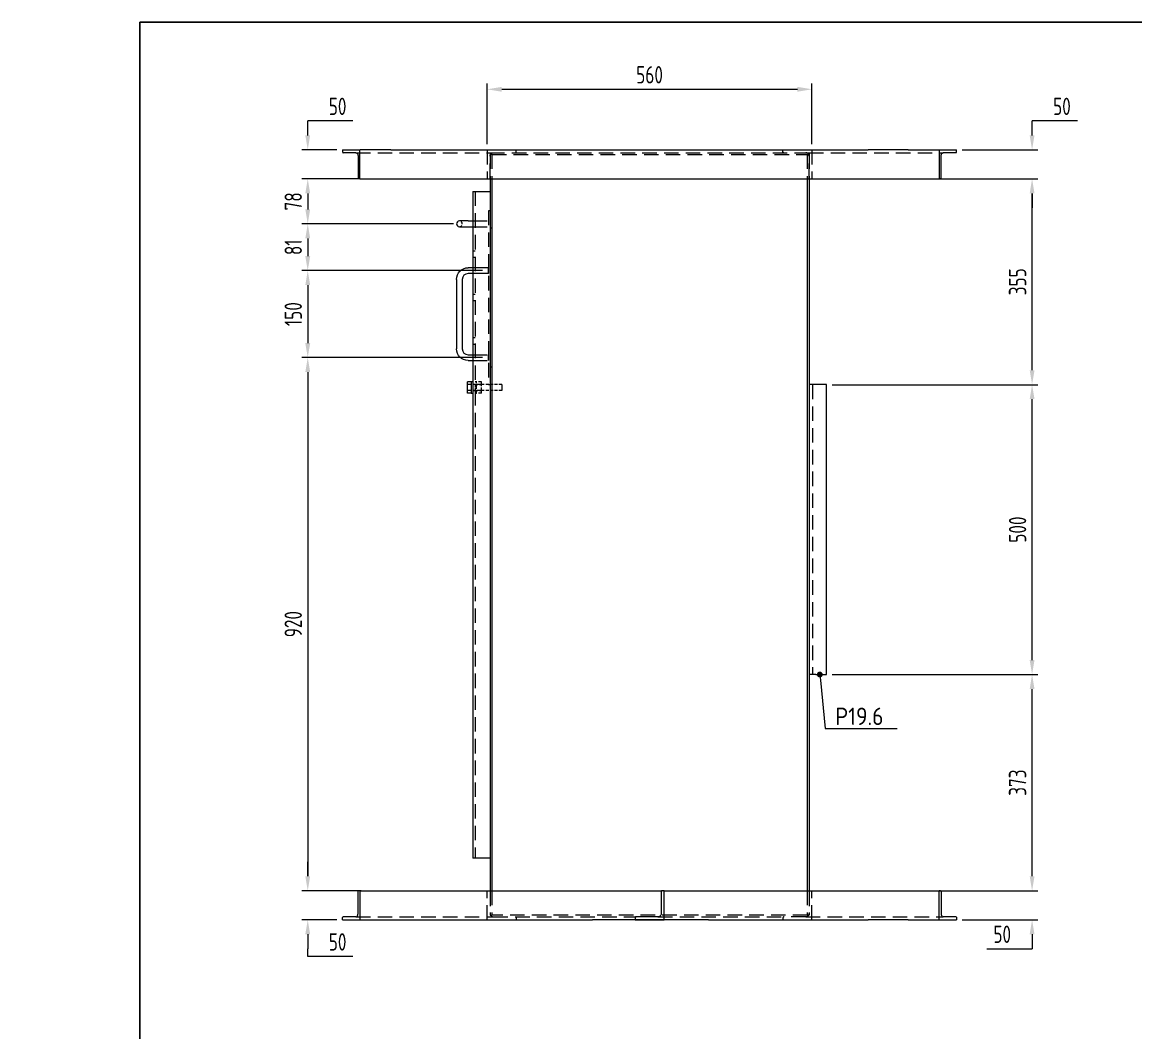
# Model space of a CAD drawing. Header units: millimetres. Extents: x -46397 to 283259, y -8690 to 23983.
# Drawn here: x 194079 to 195999, y -699 to 1044 of the extents above; entities that cross this region are included whole.
import ezdxf
from ezdxf import colors
from ezdxf.entities.mleader import LeaderData, LeaderLine
from ezdxf.math import Vec2, Vec3

# ---------------------------------------------------------------- set-up
doc = ezdxf.new("R2010")
doc.units = ezdxf.units.MM
doc.linetypes.add('HIDDEN', pattern=[0.375, 0.25, -0.125])
doc.linetypes.add('HIDDENX2', pattern=[0.75, 0.5, -0.25])
doc.layers.get('Defpoints').update_dxf_attribs({"lineweight": 0})
doc.layers.add('CHUAN NET KHUAT', color=4, linetype='HIDDEN', lineweight=0)
doc.layers.add('Dtext', color=255, linetype='Continuous', lineweight=20)
doc.layers.add('DIM', color=8, linetype='Continuous')
doc.styles.add('Chu va so', font='arial.ttf')
doc.styles.add('GHI CHÚ 1', font='isocp_IV25.ttf', dxfattribs={"width": 0.8})
doc.styles.get("Standard").update_dxf_attribs({"font": 'isocp.shx', "width": 0.8})
doc.styles.add('TCVN', font='arial.ttf')
doc.dimstyles.new('1-30SCALE', dxfattribs={"dimtxt": 75, "dimasz": 75, "dimexe": 37.5, "dimexo": 30, "dimgap": 30, "dimtad": 1, "dimtoh": 1, "dimdec": 0, "dimdsep": 46, "dimtxsty": 'GHI CHÚ 1', "dimcen": 0.09, "dimclrd": 256, "dimclre": 256, "dimclrt": 2, "dimadec": 0, "dimazin": 0, "dimtfac": 1, "dimtdec": 0, "dimtofl": 0, "dimtmove": 0, "dimatfit": 3, "dimfxl": 1, "dimlwd": 0, "dimlwe": 0, "dimarcsym": 0})

# ---------------------------------------------------------------- blocks, each defined once
blk = doc.blocks.new('_Dot')
at = {"color": 0, "linetype": 'ByBlock', "lineweight": -2}
blk.add_line((-0.5, 0), (-1, 0), dxfattribs=at)
at = {"color": 0, "linetype": 'ByBlock', "const_width": 0.5}
blk.add_lwpolyline([(-0.25, 0, 1), (0.25, 0, 1)], format="xyb", close=True, dxfattribs=at)
blk = doc.blocks.new('*D1056')
at = {"layer": 'Defpoints', "color": 0, "transparency": 16777216}
for p in [(195642.2, -454.2, -1.5), (195820.2, -454.2), (195689.9, -504.2, -1.5)]:
    blk.add_point(p, dxfattribs=at)
at = {"layer": 'DIM', "linetype": 'Continuous', "lineweight": 0, "transparency": 16777216}
for p, q in [((195820.2, -429.2), (195820.2, -404.2)), ((195652.2, -454.2), (195830.2, -454.2)), ((195699.9, -504.2), (195830.2, -504.2)), ((195820.2, -529.2), (195820.2, -554.2)), ((195742.2, -554.2), (195820.2, -554.2))]:
    blk.add_line(p, q, dxfattribs=at)
at = {"layer": 'DIM', "transparency": 16777216}
for points in [[(195816.1, -429.2), (195824.4, -429.2), (195820.2, -454.2)], [(195816.1, -529.2), (195824.4, -529.2), (195820.2, -504.2)]]:
    blk.add_solid(points, dxfattribs=at)
at = {"layer": 'DIM', "color": 2, "transparency": 16777216, "insert": (195768.7, -529.2), "char_height": 30, "attachment_point": 5, "style": 'GHI CHÚ 1'}
blk.add_mtext('50', dxfattribs=at)
blk = doc.blocks.new('*D1057')
at = {"layer": 'Defpoints', "color": 0, "transparency": 16777216}
for p in [(195465.5, -81.2, -1.5), (195820.2, -81.2), (195642.2, -454.2, -1.5)]:
    blk.add_point(p, dxfattribs=at)
at = {"layer": 'DIM', "linetype": 'Continuous', "lineweight": 0, "transparency": 16777216}
for p, q in [((195475.5, -81.2), (195830.2, -81.2)), ((195820.2, -429.2), (195820.2, -106.2)), ((195652.2, -454.2), (195830.2, -454.2))]:
    blk.add_line(p, q, dxfattribs=at)
at = {"layer": 'DIM', "transparency": 16777216}
for points in [[(195816.1, -106.2), (195824.4, -106.2), (195820.2, -81.2)], [(195816.1, -429.2), (195824.4, -429.2), (195820.2, -454.2)]]:
    blk.add_solid(points, dxfattribs=at)
at = {"layer": 'DIM', "color": 2, "transparency": 16777216, "insert": (195795.2, -267.7), "char_height": 30, "attachment_point": 5, "rotation": 90, "style": 'GHI CHÚ 1'}
blk.add_mtext('373', dxfattribs=at)
blk = doc.blocks.new('*D1058')
at = {"layer": 'Defpoints', "color": 0, "transparency": 16777216}
for p in [(195465.5, 418.8, -1.5), (195820.2, 418.8), (195465.5, -81.2, -1.5)]:
    blk.add_point(p, dxfattribs=at)
at = {"layer": 'DIM', "linetype": 'Continuous', "lineweight": 0, "transparency": 16777216}
for p, q in [((195475.5, 418.8), (195830.2, 418.8)), ((195820.2, -56.2), (195820.2, 393.8)), ((195475.5, -81.2), (195830.2, -81.2))]:
    blk.add_line(p, q, dxfattribs=at)
at = {"layer": 'DIM', "transparency": 16777216}
for points in [[(195816.1, 393.8), (195824.4, 393.8), (195820.2, 418.8)], [(195816.1, -56.2), (195824.4, -56.2), (195820.2, -81.2)]]:
    blk.add_solid(points, dxfattribs=at)
at = {"layer": 'DIM', "color": 2, "transparency": 16777216, "insert": (195795.2, 168.8), "char_height": 30, "attachment_point": 5, "rotation": 90, "style": 'GHI CHÚ 1'}
blk.add_mtext('500', dxfattribs=at)
blk = doc.blocks.new('*D1059')
at = {"layer": 'Defpoints', "color": 0, "transparency": 16777216}
for p in [(195650.7, 773.8, -1.5), (195820.2, 773.8), (195465.5, 418.8, -1.5)]:
    blk.add_point(p, dxfattribs=at)
at = {"layer": 'DIM', "linetype": 'Continuous', "lineweight": 0, "transparency": 16777216}
for p, q in [((195660.7, 773.8), (195830.2, 773.8)), ((195820.2, 443.8), (195820.2, 748.8)), ((195475.5, 418.8), (195830.2, 418.8))]:
    blk.add_line(p, q, dxfattribs=at)
at = {"layer": 'DIM', "transparency": 16777216}
for points in [[(195816.1, 748.8), (195824.4, 748.8), (195820.2, 773.8)], [(195816.1, 443.8), (195824.4, 443.8), (195820.2, 418.8)]]:
    blk.add_solid(points, dxfattribs=at)
at = {"layer": 'DIM', "color": 2, "transparency": 16777216, "insert": (195795.2, 596.3), "char_height": 30, "attachment_point": 5, "rotation": 90, "style": 'GHI CHÚ 1'}
blk.add_mtext('355', dxfattribs=at)
blk = doc.blocks.new('*D1060')
at = {"layer": 'Defpoints', "color": 0, "transparency": 16777216}
for p in [(195689.9, 823.8, -1.5), (195820.2, 823.8), (195650.7, 773.8, -1.5)]:
    blk.add_point(p, dxfattribs=at)
at = {"layer": 'DIM', "linetype": 'Continuous', "lineweight": 0, "transparency": 16777216}
for p, q in [((195820.2, 848.8), (195820.2, 873.8)), ((195898.3, 873.8), (195820.2, 873.8)), ((195699.9, 823.8), (195830.2, 823.8)), ((195660.7, 773.8), (195830.2, 773.8)), ((195820.2, 748.8), (195820.2, 723.8))]:
    blk.add_line(p, q, dxfattribs=at)
at = {"layer": 'DIM', "transparency": 16777216}
for points in [[(195816.1, 848.8), (195824.4, 848.8), (195820.2, 823.8)], [(195816.1, 748.8), (195824.4, 748.8), (195820.2, 773.8)]]:
    blk.add_solid(points, dxfattribs=at)
at = {"layer": 'DIM', "color": 2, "transparency": 16777216, "insert": (195871.7, 898.8), "char_height": 30, "attachment_point": 5, "style": 'GHI CHÚ 1'}
blk.add_mtext('50', dxfattribs=at)
blk = doc.blocks.new('*D1061')
at = {"layer": 'Defpoints', "color": 0, "transparency": 16777216}
for p in [(194631, 823.8, -1.5), (194570.9, 773.8), (194669.6, 773.8, -1.5)]:
    blk.add_point(p, dxfattribs=at)
at = {"layer": 'DIM', "linetype": 'Continuous', "lineweight": 0, "transparency": 16777216}
for p, q in [((194570.9, 848.8), (194570.9, 873.8)), ((194648.9, 873.8), (194570.9, 873.8)), ((194621, 823.8), (194560.9, 823.8)), ((194659.6, 773.8), (194560.9, 773.8)), ((194570.9, 748.8), (194570.9, 723.8))]:
    blk.add_line(p, q, dxfattribs=at)
at = {"layer": 'DIM', "transparency": 16777216}
for points in [[(194566.7, 848.8), (194575.1, 848.8), (194570.9, 823.8)], [(194566.7, 748.8), (194575.1, 748.8), (194570.9, 773.8)]]:
    blk.add_solid(points, dxfattribs=at)
at = {"layer": 'DIM', "color": 2, "transparency": 16777216, "insert": (194622.4, 898.8), "char_height": 30, "attachment_point": 5, "style": 'GHI CHÚ 1'}
blk.add_mtext('50', dxfattribs=at)
blk = doc.blocks.new('*D1062')
at = {"layer": 'Defpoints', "color": 0, "transparency": 16777216}
for p in [(194673.2, -454.2, -1.5), (194570.9, -504.2), (194631, -504.2, -1.5)]:
    blk.add_point(p, dxfattribs=at)
at = {"layer": 'DIM', "linetype": 'Continuous', "lineweight": 0, "transparency": 16777216}
for p, q in [((194570.9, -429.2), (194570.9, -404.2)), ((194663.2, -454.2), (194560.9, -454.2)), ((194621, -504.2), (194560.9, -504.2)), ((194570.9, -529.2), (194570.9, -554.2)), ((194570.9, -567.4), (194570.9, -554.2)), ((194648.9, -567.4), (194570.9, -567.4))]:
    blk.add_line(p, q, dxfattribs=at)
at = {"layer": 'DIM', "transparency": 16777216}
for points in [[(194566.7, -429.2), (194575.1, -429.2), (194570.9, -454.2)], [(194566.7, -529.2), (194575.1, -529.2), (194570.9, -504.2)]]:
    blk.add_solid(points, dxfattribs=at)
at = {"layer": 'DIM', "color": 2, "transparency": 16777216, "insert": (194622.4, -542.4), "char_height": 30, "attachment_point": 5, "style": 'GHI CHÚ 1'}
blk.add_mtext('50', dxfattribs=at)
blk = doc.blocks.new('*D1079')
at = {"layer": 'Defpoints', "color": 0, "transparency": 16777216}
for p in [(194660.9, 773.8, -1.5), (194570.9, 696.2), (194832.5, 696.2, -1.5)]:
    blk.add_point(p, dxfattribs=at)
at = {"layer": 'DIM', "linetype": 'Continuous', "lineweight": 0, "transparency": 16777216}
for p, q in [((194650.9, 773.8), (194560.9, 773.8)), ((194570.9, 748.8), (194570.9, 721.2)), ((194822.5, 696.2), (194560.9, 696.2))]:
    blk.add_line(p, q, dxfattribs=at)
at = {"layer": 'DIM', "transparency": 16777216}
for points in [[(194566.7, 748.8), (194575.1, 748.8), (194570.9, 773.8)], [(194566.7, 721.2), (194575.1, 721.2), (194570.9, 696.2)]]:
    blk.add_solid(points, dxfattribs=at)
at = {"layer": 'DIM', "color": 2, "transparency": 16777216, "insert": (194545.9, 735), "char_height": 30, "attachment_point": 5, "rotation": 90, "style": 'GHI CHÚ 1'}
blk.add_mtext('78', dxfattribs=at)
blk = doc.blocks.new('*D1080')
at = {"layer": 'Defpoints', "color": 0, "transparency": 16777216}
for p in [(194832.5, 696.2, -1.5), (194570.9, 615.5), (194882.5, 615.5, -1.5)]:
    blk.add_point(p, dxfattribs=at)
at = {"layer": 'DIM', "linetype": 'Continuous', "lineweight": 0, "transparency": 16777216}
for p, q in [((194822.5, 696.2), (194560.9, 696.2)), ((194570.9, 671.2), (194570.9, 640.5)), ((194872.5, 615.5), (194560.9, 615.5))]:
    blk.add_line(p, q, dxfattribs=at)
at = {"layer": 'DIM', "transparency": 16777216}
for points in [[(194566.7, 671.2), (194575.1, 671.2), (194570.9, 696.2)], [(194566.7, 640.5), (194575.1, 640.5), (194570.9, 615.5)]]:
    blk.add_solid(points, dxfattribs=at)
at = {"layer": 'DIM', "color": 2, "transparency": 16777216, "insert": (194545.9, 655.8), "char_height": 30, "attachment_point": 5, "rotation": 90, "style": 'GHI CHÚ 1'}
blk.add_mtext('81', dxfattribs=at)
blk = doc.blocks.new('*D1081')
at = {"layer": 'Defpoints', "color": 0, "transparency": 16777216}
for p in [(194882.5, 615.5, -1.5), (194570.9, 465.5), (194882.5, 465.5, -1.5)]:
    blk.add_point(p, dxfattribs=at)
at = {"layer": 'DIM', "linetype": 'Continuous', "lineweight": 0, "transparency": 16777216}
for p, q in [((194872.5, 615.5), (194560.9, 615.5)), ((194570.9, 590.5), (194570.9, 490.5)), ((194872.5, 465.5), (194560.9, 465.5))]:
    blk.add_line(p, q, dxfattribs=at)
at = {"layer": 'DIM', "transparency": 16777216}
for points in [[(194566.7, 590.5), (194575.1, 590.5), (194570.9, 615.5)], [(194566.7, 490.5), (194575.1, 490.5), (194570.9, 465.5)]]:
    blk.add_solid(points, dxfattribs=at)
at = {"layer": 'DIM', "color": 2, "transparency": 16777216, "insert": (194545.9, 540.5), "char_height": 30, "attachment_point": 5, "rotation": 90, "style": 'GHI CHÚ 1'}
blk.add_mtext('150', dxfattribs=at)
blk = doc.blocks.new('*D1082')
at = {"layer": 'Defpoints', "color": 0, "transparency": 16777216}
for p in [(194882.5, 465.5, -1.5), (194570.9, -454.2), (194669.9, -454.2, -1.5)]:
    blk.add_point(p, dxfattribs=at)
at = {"layer": 'DIM', "linetype": 'Continuous', "lineweight": 0, "transparency": 16777216}
for p, q in [((194872.5, 465.5), (194560.9, 465.5)), ((194570.9, 440.5), (194570.9, -429.2)), ((194659.9, -454.2), (194560.9, -454.2))]:
    blk.add_line(p, q, dxfattribs=at)
at = {"layer": 'DIM', "transparency": 16777216}
for points in [[(194566.7, 440.5), (194575.1, 440.5), (194570.9, 465.5)], [(194566.7, -429.2), (194575.1, -429.2), (194570.9, -454.2)]]:
    blk.add_solid(points, dxfattribs=at)
at = {"layer": 'DIM', "color": 2, "transparency": 16777216, "insert": (194545.9, 5.7), "char_height": 30, "attachment_point": 5, "rotation": 90, "style": 'GHI CHÚ 1'}
blk.add_mtext('920', dxfattribs=at)
blk = doc.blocks.new('*D1083')
at = {"layer": 'Defpoints', "color": 0, "transparency": 16777216}
for p in [(195440.5, 928.3), (194880.5, 823.8, -1.5), (195440.5, 823.8, -1.5)]:
    blk.add_point(p, dxfattribs=at)
at = {"layer": 'DIM', "linetype": 'Continuous', "lineweight": 0, "transparency": 16777216}
for p, q in [((194880.5, 833.8), (194880.5, 938.3)), ((194905.5, 928.3), (195415.5, 928.3)), ((195440.5, 833.8), (195440.5, 938.3))]:
    blk.add_line(p, q, dxfattribs=at)
at = {"layer": 'DIM', "transparency": 16777216}
for points in [[(194905.5, 932.5), (194905.5, 924.1), (194880.5, 928.3)], [(195415.5, 932.5), (195415.5, 924.1), (195440.5, 928.3)]]:
    blk.add_solid(points, dxfattribs=at)
at = {"layer": 'DIM', "color": 2, "transparency": 16777216, "insert": (195160.5, 953.3), "char_height": 30, "attachment_point": 5, "style": 'GHI CHÚ 1'}
blk.add_mtext('560', dxfattribs=at)
blk = doc.blocks.new('*U1830')
at = {"lineweight": 25}
for points in [[(0, 0), (5547, 0), (5547, 3633.6), (0, 3633.6)], [(0, 0), (4194.1, 0), (4194.1, 3633.6), (0, 3633.6)]]:
    blk.add_lwpolyline(points, close=True, dxfattribs=at)
at = {"layer": 'Dtext', "ltscale": 0.1}
for tag, p, height, style in [('REV_3', (4229.8, 1364.8), 24.2, 'TCVN'), ('FOR_APPROVAL3', (4471.4, 1363.1, -0.2), 29, 'TCVN'), ('REV_2', (4229.8, 1274.6), 24.2, 'TCVN'), ('FOR_APPROVAL2', (4471.4, 1272.9, -0.2), 29, 'TCVN'), ('REV_1', (4229.8, 1184.4), 24.2, 'TCVN'), ('FOR_APPROVAL1', (4471.4, 1182.7, -0.2), 29, 'TCVN'), ('NGUOI_VE', (4728.8, 1092.9, -0.2), 29, 'TCVN'), ('NGUOI_KIEM_2', (4985, 1092.9, -0.2), 29, 'TCVN'), ('NGUOI_DUYET', (5294.5, 1092.9, -0.2), 29, 'TCVN'), ('REV_0', (4229.8, 1094.2), 24.2, 'TCVN'), ('1.1_A4', (5310, 55, -0.2), 29, 'Chu va so'), ('A4_A4', (5406.5, 55, -0.2), 29, 'Chu va so'), ('REV.', (5485.9, 55, -0.2), 29, 'Chu va so')]:
    blk.add_attdef(tag, p, '', height=height, dxfattribs=dict(at, style=style))
for tag, p, height, style, width in [('NGAY_REV03', (4291, 1363.1, -0.2), 25.1, 'TCVN', 0.95), ('NGAY_REV02', (4291, 1272.9, -0.2), 25.1, 'TCVN', 0.95), ('NGAY_REV01', (4291, 1182.7, -0.2), 25.1, 'TCVN', 0.95), ('NGAY_REV0', (4291, 1092.5, -0.2), 25.1, 'TCVN', 0.95), ('DWD.NO', (4288.8, 23.5, -0.2), 38.7, 'Chu va so', 0.85)]:
    blk.add_attdef(tag, p, '', height=height, dxfattribs=dict(at, style=style, width=width))
at = {"layer": 'Dtext', "lineweight": 25, "ltscale": 0.1, "style": 'Chu va so'}
for tag, p, height in [('PROJECT_CODE', (4568.2, 454.2), 58), ('TITLE1', (4317.1, 346.4, -0.2), 38.7), ('TITLE2', (4317.1, 255.5, -0.2), 38.7), ('TITLE3', (4317.1, 165.3, -0.2), 38.7)]:
    blk.add_attdef(tag, p, '', height=height, dxfattribs=at)

msp = doc.modelspace()

# ---------------------------------------------------------------- linework, layer by layer
at = {"color": 150, "linetype": 'Continuous', "lineweight": 0, "ltscale": 10, "extrusion": (6.89019e-16, 1, 0)}
for p, q in [((194631.04, 823.84, -1.5), (194660.91, 823.84, -1.5)), ((194631.04, 823.84, -1.5), (194631.04, 820.51, -1.5)), ((194654.08, 818.84, -1.5), (194631.94, 818.84, -1.5)), ((194657.62, 813.34, -1.5), (194657.62, 775.51, -1.5)), ((194660.91, 773.84, -1.5), (194660.91, 823.84, -1.5)), ((194660.91, 823.84, -1.5), (194661.53, 823.84, -1.5)), ((194714.47, 823.84, -1.5), (194661.53, 823.84, -1.5)), ((194714.47, 823.84, -1.5), (194783.15, 823.84, -1.5)), ((194783.15, 823.84, -1.5), (195537.78, 823.84, -1.5)), ((195606.45, 823.84, -1.5), (195537.78, 823.84, -1.5)), ((195606.45, 823.84, -1.5), (195659.4, 823.84, -1.5)), ((195659.4, 823.84, -1.5), (195660.02, 823.84, -1.5)), ((195660.02, 823.84, -1.5), (195689.89, 823.84, -1.5)), ((195660.02, 823.84, -1.5), (195660.02, 773.84, -1.5)), ((195663.31, 775.51, -1.5), (195663.31, 813.34, -1.5)), ((195688.99, 818.84, -1.5), (195666.85, 818.84, -1.5)), ((195689.89, 820.51, -1.5), (195689.89, 823.84, -1.5)), ((194660.91, 773.84, -1.5), (194658.71, 773.84, -1.5)), ((194660.91, 773.84, -1.5), (195660.02, 773.84, -1.5)), ((194885.46, 773.84, -1.5), (194885.46, -454.16, -1.5)), ((194888.46, 773.84, -1.5), (194888.46, -454.16, -1.5)), ((194888.46, 773.84, -1.5), (194888.46, -454.16, -1.5)), ((195432.46, 773.84, -1.5), (195432.46, -454.16, -1.5)), ((195432.46, 773.84, -1.5), (195432.46, -454.16, -1.5)), ((195435.46, 773.84, -1.5), (195435.46, -454.16, -1.5)), ((195662.22, 773.84, -1.5), (195660.02, 773.84, -1.5)), ((194855.46, 752.04, -1.5), (194855.46, -397.96, -1.5)), ((194855.46, 752.04, -1.5), (194885.46, 752.04, -1.5)), ((194847.46, 701.2, -1.5), (194832.46, 701.2, -1.5)), ((194847.46, 701.2, -1.5), (194855.46, 701.2, -1.5)), ((194832.46, 691.2, -1.5), (194847.46, 691.2, -1.5)), ((194847.46, 691.2, -1.5), (194855.46, 691.2, -1.5)), ((194855.46, 620.46, -1.5), (194847.46, 620.46, -1.5)), ((194827.46, 600.46, -1.5), (194827.46, 480.46, -1.5)), ((194837.46, 600.46, -1.5), (194837.46, 480.46, -1.5)), ((194855.46, 610.46, -1.5), (194847.46, 610.46, -1.5)), ((194847.46, 470.46, -1.5), (194855.46, 470.46, -1.5)), ((194847.46, 460.46, -1.5), (194855.46, 460.46, -1.5)), ((194846.3, 418.82, -1.5), (194846.3, 423.8, -1.5)), ((194852.96, 423.8, -1.5), (194846.3, 423.8, -1.5)), ((194852.96, 423.84, -1.5), (194852.96, 413.84, -1.5)), ((194855.46, 423.84, -1.5), (194852.96, 423.84, -1.5)), ((194846.3, 408.86, -1.5), (194846.3, 418.82, -1.5)), ((194852.96, 418.82, -1.5), (194846.3, 418.82, -1.5)), ((194846.3, 403.88, -1.5), (194846.3, 408.86, -1.5)), ((194852.96, 408.86, -1.5), (194846.3, 408.86, -1.5)), ((194852.96, 403.88, -1.5), (194846.3, 403.88, -1.5)), ((194852.96, 413.84, -1.5), (194852.96, 403.84, -1.5)), ((194855.46, 403.84, -1.5), (194852.96, 403.84, -1.5)), ((194885.46, -397.96, -1.5), (194855.46, -397.96, -1.5)), ((194657.62, -493.66, -1.5), (194657.62, -455.83, -1.5)), ((194660.91, -454.16, -1.5), (194658.71, -454.16, -1.5)), ((194660.91, -454.16, -1.5), (194660.91, -504.16, -1.5)), ((194660.91, -454.16, -1.5), (195182.13, -454.16, -1.5)), ((195185.46, -454.16, -1.5), (195660.02, -454.16, -1.5)), ((195662.22, -454.16, -1.5), (195660.02, -454.16, -1.5)), ((195660.02, -504.16, -1.5), (195660.02, -454.16, -1.5)), ((195663.31, -455.83, -1.5), (195663.31, -493.66, -1.5)), ((194654.08, -499.16, -1.5), (194631.94, -499.16, -1.5)), ((195688.99, -499.16, -1.5), (195666.85, -499.16, -1.5)), ((194631.04, -504.16, -1.5), (194631.04, -500.83, -1.5)), ((194631.04, -504.16, -1.5), (194660.91, -504.16, -1.5)), ((194660.91, -504.16, -1.5), (195061.75, -504.16, -1.5)), ((195061.75, -504.16, -1.5), (195061.93, -504.16, -1.5)), ((195261.93, -504.16, -1.5), (195061.93, -504.16, -1.5)), ((195261.93, -504.16, -1.5), (195537.78, -504.16, -1.5)), ((195606.45, -504.16, -1.5), (195537.78, -504.16, -1.5)), ((195606.45, -504.16, -1.5), (195659.4, -504.16, -1.5)), ((195659.4, -504.16, -1.5), (195660.02, -504.16, -1.5)), ((195660.02, -504.16, -1.5), (195689.89, -504.16, -1.5)), ((195689.89, -500.83, -1.5), (195689.89, -504.16, -1.5))]:
    msp.add_line(p, q, dxfattribs=at)
at = {"color": 1, "linetype": 'HIDDENX2', "lineweight": 0, "ltscale": 10, "extrusion": (6.89019e-16, 1, 0)}
for p, q in [((194888.46, 688.84, -1.5), (194885.46, 688.84, -1.5)), ((194859.46, 649.34, -1.5), (194855.46, 649.34, -1.5)), ((194859.46, 638.34, -1.5), (194855.46, 638.34, -1.5)), ((194859.46, 574.34, -1.5), (194855.46, 574.34, -1.5)), ((194859.46, 563.34, -1.5), (194855.46, 563.34, -1.5)), ((194859.46, 499.34, -1.5), (194855.46, 499.34, -1.5)), ((194859.46, 488.34, -1.5), (194855.46, 488.34, -1.5)), ((194888.46, 448.84, -1.5), (194885.46, 448.84, -1.5)), ((194861.96, 423.84, -1.5), (194859.46, 423.84, -1.5)), ((194861.96, 413.84, -1.5), (194861.96, 423.84, -1.5)), ((194870.3, 423.8, -1.5), (194861.96, 423.8, -1.5)), ((194870.3, 418.82, -1.5), (194870.3, 423.8, -1.5)), ((194859.46, 419.34, -1.5), (194855.46, 419.34, -1.5)), ((194905.46, 418.84, -1.5), (194855.46, 418.84, -1.5)), ((194905.46, 408.84, -1.5), (194855.46, 408.84, -1.5)), ((194859.46, 408.34, -1.5), (194855.46, 408.34, -1.5)), ((194859.46, 419.84, -1.5), (194859.46, 413.84, -1.5)), ((194859.46, 418.84, -1.5), (194870.3, 418.84, -1.5)), ((194859.46, 413.84, -1.5), (194859.46, 407.84, -1.5)), ((194859.46, 408.84, -1.5), (194870.3, 408.84, -1.5)), ((194861.96, 403.84, -1.5), (194859.46, 403.84, -1.5)), ((194870.3, 418.82, -1.5), (194861.96, 418.82, -1.5)), ((194861.96, 403.84, -1.5), (194861.96, 413.84, -1.5)), ((194870.3, 408.86, -1.5), (194861.96, 408.86, -1.5)), ((194870.3, 403.88, -1.5), (194861.96, 403.88, -1.5)), ((194870.3, 408.86, -1.5), (194870.3, 418.82, -1.5)), ((194870.3, 403.88, -1.5), (194870.3, 408.86, -1.5)), ((194882.46, 418.84, -1.5), (194885.46, 418.84, -1.5)), ((194905.46, 418.84, -1.5), (194905.46, 413.84, -1.5)), ((194905.46, 413.84, -1.5), (194905.46, 408.84, -1.5))]:
    msp.add_line(p, q, dxfattribs=at)
for p, q in [((194882.46, 620.46, -1.5), (194882.46, 610.46, -1.5)), ((194882.46, 470.46, -1.5), (194882.46, 460.46, -1.5))]:
    msp.add_line(p, q)
at = {"color": 150, "linetype": 'Continuous', "lineweight": 0, "ltscale": 10, "extrusion": (0, 1, 0)}
for p, q in [((195447.46, 418.84, -1.5), (195435.46, 418.84, -1.5)), ((195435.46, 418.84, -1.5), (195435.46, -81.16, -1.5)), ((195465.47, 418.84, -1.5), (195447.46, 418.84, -1.5)), ((195465.47, -81.16, -1.5), (195465.47, 418.84, -1.5)), ((195447.46, -81.16, -1.5), (195435.46, -81.16, -1.5)), ((195447.46, -81.16, -1.5), (195465.47, -81.16, -1.5))]:
    msp.add_line(p, q, dxfattribs=at)
at = {"color": 1, "linetype": 'HIDDENX2', "lineweight": 0, "ltscale": 10}
for centre, radius, end in [((194883.79, 775.51, -1.5), 1.67, 0), ((194832.46, 696.2, -1.5), 5, 90)]:
    msp.add_arc(centre, radius, 270, end, dxfattribs=at)
at = {"color": 1, "linetype": 'HIDDENX2', "lineweight": 0, "ltscale": 10, "extrusion": (0, 0, -1)}
for centre, start, end in [((-195437.13, 775.51, 1.5), 270, 0), ((-194883.79, -455.83, 1.5), 90, 180)]:
    msp.add_arc(centre, 1.67, start, end, dxfattribs=at)
at = {"color": 150, "linetype": 'Continuous', "lineweight": 0, "ltscale": 10}
for centre, radius, start, end in [((194832.46, 696.2, -1.5), 5, 90, 180), ((194832.46, 696.2, -1.5), 5, 180, 270), ((194847.46, 600.46, -1.5), 10, 90, 180), ((194847.46, 480.46, -1.5), 10, 180, 270)]:
    msp.add_arc(centre, radius, start, end, dxfattribs=at)
at = {"color": 150, "linetype": 'Continuous', "lineweight": 0, "ltscale": 10, "extrusion": (0, 0, -1)}
for centre, start, end in [((-194847.46, 600.46, 1.5), 0, 90), ((-194847.46, 480.46, 1.5), 270, 0)]:
    msp.add_arc(centre, 20, start, end, dxfattribs=at)
at = {"color": 150, "linetype": 'Continuous', "lineweight": 0, "ltscale": 10}
for points, knots in [([(194631.04, 820.51, -1.5), (194631.04, 820.41, -1.5), (194631.05, 820.3, -1.5), (194631.07, 820.09, -1.5), (194631.08, 819.98, -1.5), (194631.13, 819.78, -1.5), (194631.16, 819.69, -1.5), (194631.22, 819.51, -1.5), (194631.25, 819.43, -1.5), (194631.33, 819.28, -1.5), (194631.37, 819.21, -1.5), (194631.48, 819.08, -1.5), (194631.53, 819.02, -1.5), (194631.64, 818.93, -1.5), (194631.7, 818.9, -1.5), (194631.82, 818.85, -1.5), (194631.88, 818.84, -1.5), (194631.94, 818.84, -1.5)], [0, 0, 0, 0, 0.3126379, 0.3126379, 0.6252757, 0.6252757, 0.9379136, 0.9379136, 1.2505515, 1.2505515, 1.6099574, 1.6099574, 1.9693634, 1.9693634, 2.3287694, 2.3287694, 2.6881753, 2.6881753, 2.6881753, 2.6881753]), ([(194654.08, 818.84, -1.5), (194654.3, 818.84, -1.5), (194654.53, 818.81, -1.5), (194655, 818.67, -1.5), (194655.23, 818.55, -1.5), (194655.68, 818.26, -1.5), (194655.9, 818.07, -1.5), (194656.3, 817.63, -1.5), (194656.49, 817.38, -1.5), (194656.8, 816.87, -1.5), (194656.93, 816.61, -1.5), (194657.17, 816.04, -1.5), (194657.27, 815.73, -1.5), (194657.44, 815.08, -1.5), (194657.51, 814.73, -1.5), (194657.6, 814.04, -1.5), (194657.62, 813.69, -1.5), (194657.62, 813.34, -1.5)], [9.0551063, 9.0551063, 9.0551063, 9.0551063, 10.2980508, 10.2980508, 11.5409953, 11.5409953, 12.7839398, 12.7839398, 14.0268843, 14.0268843, 15.05543, 15.05543, 16.0839756, 16.0839756, 17.1125213, 17.1125213, 18.141067, 18.141067, 18.141067, 18.141067]), ([(195663.31, 813.34, -1.5), (195663.31, 813.69, -1.5), (195663.33, 814.04, -1.5), (195663.42, 814.73, -1.5), (195663.48, 815.08, -1.5), (195663.65, 815.73, -1.5), (195663.76, 816.04, -1.5), (195664, 816.61, -1.5), (195664.13, 816.87, -1.5), (195664.44, 817.38, -1.5), (195664.62, 817.63, -1.5), (195665.03, 818.07, -1.5), (195665.25, 818.26, -1.5), (195665.7, 818.55, -1.5), (195665.93, 818.67, -1.5), (195666.39, 818.81, -1.5), (195666.62, 818.84, -1.5), (195666.85, 818.84, -1.5)], [18.141067, 18.141067, 18.141067, 18.141067, 19.1696127, 19.1696127, 20.1981583, 20.1981583, 21.226704, 21.226704, 22.2552497, 22.2552497, 23.4981942, 23.4981942, 24.7411387, 24.7411387, 25.9840832, 25.9840832, 27.2270277, 27.2270277, 27.2270277, 27.2270277]), ([(195688.99, 818.84, -1.5), (195689.05, 818.84, -1.5), (195689.11, 818.85, -1.5), (195689.22, 818.9, -1.5), (195689.28, 818.93, -1.5), (195689.4, 819.02, -1.5), (195689.45, 819.08, -1.5), (195689.55, 819.21, -1.5), (195689.6, 819.28, -1.5), (195689.68, 819.43, -1.5), (195689.71, 819.51, -1.5), (195689.77, 819.69, -1.5), (195689.8, 819.78, -1.5), (195689.84, 819.98, -1.5), (195689.86, 820.09, -1.5), (195689.88, 820.3, -1.5), (195689.89, 820.41, -1.5), (195689.89, 820.51, -1.5)], [-2.6881753, -2.6881753, -2.6881753, -2.6881753, -2.3287694, -2.3287694, -1.9693634, -1.9693634, -1.6099574, -1.6099574, -1.2505515, -1.2505515, -0.9379136, -0.9379136, -0.6252757, -0.6252757, -0.3126379, -0.3126379, 0, 0, 0, 0]), ([(194657.62, 775.51, -1.5), (194657.62, 775.41, -1.5), (194657.63, 775.3, -1.5), (194657.65, 775.09, -1.5), (194657.67, 774.99, -1.5), (194657.72, 774.79, -1.5), (194657.76, 774.7, -1.5), (194657.83, 774.52, -1.5), (194657.87, 774.44, -1.5), (194657.96, 774.29, -1.5), (194658.02, 774.21, -1.5), (194658.15, 774.08, -1.5), (194658.21, 774.02, -1.5), (194658.42, 773.89, -1.5), (194658.57, 773.84, -1.5), (194658.71, 773.84, -1.5)], [0, 0, 0, 0, 0.3120107, 0.3120107, 0.6240213, 0.6240213, 0.936032, 0.936032, 1.2480426, 1.2480426, 1.6277689, 1.6277689, 2.0074951, 2.0074951, 2.7669475, 2.7669475, 2.7669475, 2.7669475]), ([(195662.22, 773.84, -1.5), (195662.36, 773.84, -1.5), (195662.5, 773.89, -1.5), (195662.71, 774.02, -1.5), (195662.78, 774.08, -1.5), (195662.91, 774.21, -1.5), (195662.96, 774.29, -1.5), (195663.06, 774.44, -1.5), (195663.1, 774.52, -1.5), (195663.17, 774.7, -1.5), (195663.2, 774.79, -1.5), (195663.25, 774.99, -1.5), (195663.27, 775.09, -1.5), (195663.3, 775.3, -1.5), (195663.31, 775.41, -1.5), (195663.31, 775.51, -1.5)], [-2.7669475, -2.7669475, -2.7669475, -2.7669475, -2.0074951, -2.0074951, -1.6277689, -1.6277689, -1.2480426, -1.2480426, -0.936032, -0.936032, -0.6240213, -0.6240213, -0.3120107, -0.3120107, 0, 0, 0, 0]), ([(194657.62, -455.83, -1.5), (194657.62, -455.72, -1.5), (194657.63, -455.62, -1.5), (194657.65, -455.41, -1.5), (194657.67, -455.3, -1.5), (194657.72, -455.1, -1.5), (194657.76, -455.01, -1.5), (194657.83, -454.84, -1.5), (194657.87, -454.76, -1.5), (194657.96, -454.61, -1.5), (194658.02, -454.53, -1.5), (194658.15, -454.39, -1.5), (194658.21, -454.34, -1.5), (194658.42, -454.2, -1.5), (194658.57, -454.16, -1.5), (194658.71, -454.16, -1.5)], [0, 0, 0, 0, 0.3120107, 0.3120107, 0.6240213, 0.6240213, 0.936032, 0.936032, 1.2480426, 1.2480426, 1.6277689, 1.6277689, 2.0074951, 2.0074951, 2.7669475, 2.7669475, 2.7669475, 2.7669475]), ([(195182.13, -454.16, -1.5), (195182.13, -454.16, -1.5), (195182.13, -454.16, -1.5), (195182, -454.16, -1.5), (195181.88, -454.17, -1.5), (195181.6, -454.24, -1.5), (195181.45, -454.3, -1.5), (195181.12, -454.48, -1.5), (195180.95, -454.63, -1.5), (195180.69, -454.97, -1.5), (195180.59, -455.15, -1.5), (195180.49, -455.5, -1.5), (195180.46, -455.66, -1.5), (195180.46, -455.83, -1.5)], [4.5374181, 4.5374181, 4.5374181, 4.5374181, 4.5402149, 4.5402149, 4.9203615, 4.9203615, 5.3993421, 5.3993421, 6.0640771, 6.0640771, 6.674933, 6.674933, 7.1682124, 7.1682124, 7.1682124, 7.1682124]), ([(195662.22, -454.16, -1.5), (195662.36, -454.16, -1.5), (195662.5, -454.2, -1.5), (195662.71, -454.34, -1.5), (195662.78, -454.39, -1.5), (195662.91, -454.53, -1.5), (195662.96, -454.61, -1.5), (195663.06, -454.76, -1.5), (195663.1, -454.84, -1.5), (195663.17, -455.01, -1.5), (195663.2, -455.1, -1.5), (195663.25, -455.3, -1.5), (195663.27, -455.41, -1.5), (195663.3, -455.62, -1.5), (195663.31, -455.72, -1.5), (195663.31, -455.83, -1.5)], [-2.7669475, -2.7669475, -2.7669475, -2.7669475, -2.0074951, -2.0074951, -1.6277689, -1.6277689, -1.2480426, -1.2480426, -0.936032, -0.936032, -0.6240213, -0.6240213, -0.3120107, -0.3120107, 0, 0, 0, 0]), ([(194631.04, -500.83, -1.5), (194631.04, -500.72, -1.5), (194631.05, -500.62, -1.5), (194631.07, -500.4, -1.5), (194631.08, -500.3, -1.5), (194631.13, -500.1, -1.5), (194631.16, -500, -1.5), (194631.22, -499.83, -1.5), (194631.25, -499.75, -1.5), (194631.33, -499.6, -1.5), (194631.37, -499.52, -1.5), (194631.48, -499.39, -1.5), (194631.53, -499.33, -1.5), (194631.64, -499.25, -1.5), (194631.7, -499.21, -1.5), (194631.82, -499.17, -1.5), (194631.88, -499.16, -1.5), (194631.94, -499.16, -1.5)], [0, 0, 0, 0, 0.3126379, 0.3126379, 0.6252757, 0.6252757, 0.9379136, 0.9379136, 1.2505515, 1.2505515, 1.6099574, 1.6099574, 1.9693634, 1.9693634, 2.3287694, 2.3287694, 2.6881753, 2.6881753, 2.6881753, 2.6881753]), ([(194654.08, -499.16, -1.5), (194654.3, -499.16, -1.5), (194654.53, -499.12, -1.5), (194655, -498.98, -1.5), (194655.23, -498.87, -1.5), (194655.68, -498.57, -1.5), (194655.9, -498.38, -1.5), (194656.3, -497.94, -1.5), (194656.49, -497.69, -1.5), (194656.8, -497.18, -1.5), (194656.93, -496.92, -1.5), (194657.17, -496.35, -1.5), (194657.27, -496.04, -1.5), (194657.44, -495.39, -1.5), (194657.51, -495.05, -1.5), (194657.6, -494.35, -1.5), (194657.62, -494, -1.5), (194657.62, -493.66, -1.5)], [9.0551063, 9.0551063, 9.0551063, 9.0551063, 10.2980508, 10.2980508, 11.5409953, 11.5409953, 12.7839398, 12.7839398, 14.0268843, 14.0268843, 15.05543, 15.05543, 16.0839756, 16.0839756, 17.1125213, 17.1125213, 18.141067, 18.141067, 18.141067, 18.141067]), ([(195137.13, -499.16, -1.5), (195137.13, -499.16, -1.5), (195137.13, -499.16, -1.5), (195137, -499.16, -1.5), (195136.87, -499.17, -1.5), (195136.59, -499.24, -1.5), (195136.44, -499.3, -1.5), (195136.11, -499.49, -1.5), (195135.94, -499.64, -1.5), (195135.68, -499.98, -1.5), (195135.59, -500.16, -1.5), (195135.49, -500.51, -1.5), (195135.46, -500.67, -1.5), (195135.46, -500.83, -1.5)], [4.5154414, 4.5154414, 4.5154414, 4.5154414, 4.5249205, 4.5249205, 4.9060696, 4.9060696, 5.3883457, 5.3883457, 6.0533019, 6.0533019, 6.6646723, 6.6646723, 7.1465022, 7.1465022, 7.1465022, 7.1465022]), ([(195180.46, -493.66, -1.5), (195180.46, -493.82, -1.5), (195180.46, -493.98, -1.5), (195180.38, -494.87, -1.5), (195180.17, -495.57, -1.5), (195179.5, -496.86, -1.5), (195179.04, -497.42, -1.5), (195178.01, -498.28, -1.5), (195177.47, -498.59, -1.5), (195176.47, -498.97, -1.5), (195176.03, -499.07, -1.5), (195175.38, -499.15, -1.5), (195175.18, -499.16, -1.5), (195174.97, -499.16, -1.5), (195174.97, -499.16, -1.5), (195174.96, -499.16, -1.5)], [19.3757683, 19.3757683, 19.3757683, 19.3757683, 19.8604676, 19.8604676, 22.0433659, 22.0433659, 24.2133805, 24.2133805, 26.0588156, 26.0588156, 27.4234079, 27.4234079, 28.0238983, 28.0238983, 28.0378721, 28.0378721, 28.0378721, 28.0378721]), ([(195663.31, -493.66, -1.5), (195663.31, -494, -1.5), (195663.33, -494.35, -1.5), (195663.42, -495.05, -1.5), (195663.48, -495.39, -1.5), (195663.65, -496.04, -1.5), (195663.76, -496.35, -1.5), (195664, -496.92, -1.5), (195664.13, -497.18, -1.5), (195664.44, -497.69, -1.5), (195664.62, -497.94, -1.5), (195665.03, -498.38, -1.5), (195665.25, -498.57, -1.5), (195665.7, -498.87, -1.5), (195665.93, -498.98, -1.5), (195666.39, -499.12, -1.5), (195666.62, -499.16, -1.5), (195666.85, -499.16, -1.5)], [18.141067, 18.141067, 18.141067, 18.141067, 19.1696127, 19.1696127, 20.1981583, 20.1981583, 21.226704, 21.226704, 22.2552497, 22.2552497, 23.4981942, 23.4981942, 24.7411387, 24.7411387, 25.9840832, 25.9840832, 27.2270277, 27.2270277, 27.2270277, 27.2270277]), ([(195688.99, -499.16, -1.5), (195689.05, -499.16, -1.5), (195689.11, -499.17, -1.5), (195689.22, -499.21, -1.5), (195689.28, -499.25, -1.5), (195689.4, -499.33, -1.5), (195689.45, -499.39, -1.5), (195689.55, -499.52, -1.5), (195689.6, -499.6, -1.5), (195689.68, -499.75, -1.5), (195689.71, -499.83, -1.5), (195689.77, -500, -1.5), (195689.8, -500.1, -1.5), (195689.84, -500.3, -1.5), (195689.86, -500.4, -1.5), (195689.88, -500.62, -1.5), (195689.89, -500.72, -1.5), (195689.89, -500.83, -1.5)], [-2.6881753, -2.6881753, -2.6881753, -2.6881753, -2.3287694, -2.3287694, -1.9693634, -1.9693634, -1.6099574, -1.6099574, -1.2505515, -1.2505515, -0.9379136, -0.9379136, -0.6252757, -0.6252757, -0.3126379, -0.3126379, 0, 0, 0, 0])]:
    msp.add_open_spline(points, degree=3, knots=knots, dxfattribs=at)
for points in [[(195180.46, -455.83, -1.5), (195180.46, -468.44, -1.5), (195180.46, -481.05, -1.5), (195180.46, -493.66, -1.5)], [(195185.46, -454.16, -1.5), (195184.35, -454.16, -1.5), (195183.24, -454.16, -1.5), (195182.13, -454.16, -1.5)], [(195185.46, -504.16, -1.5), (195185.46, -487.49, -1.5), (195185.46, -470.83, -1.5), (195185.46, -454.16, -1.5)], [(195174.96, -499.16, -1.5), (195162.35, -499.16, -1.5), (195149.74, -499.16, -1.5), (195137.13, -499.16, -1.5)], [(195135.46, -500.83, -1.5), (195135.46, -501.94, -1.5), (195135.46, -503.05, -1.5), (195135.46, -504.16, -1.5)], [(195135.46, -504.16, -1.5), (195152.12, -504.16, -1.5), (195168.8, -504.16, -1.5), (195185.46, -504.16, -1.5)]]:
    msp.add_open_spline(points, degree=3, dxfattribs=at)
at = {"layer": 'CHUAN NET KHUAT', "ltscale": 100, "extrusion": (6.89019e-16, 1, 0)}
for p, q in [((194654.08, 818.84, -1.5), (194885.46, 818.84, -1.5)), ((194880.46, 823.84, -1.5), (194880.46, 773.84, -1.5)), ((194885.46, 818.84, -1.5), (195435.46, 818.84, -1.5)), ((194885.46, 818.84, -1.5), (194885.46, 815.84, -1.5)), ((194888.46, 815.84, -1.5), (194885.46, 815.84, -1.5)), ((194885.46, 815.84, -1.5), (194885.46, 773.84, -1.5)), ((194885.46, 775.51, -1.5), (194885.46, 813.34, -1.5)), ((194888.46, 815.84, -1.5), (195432.46, 815.84, -1.5)), ((194888.46, 815.84, -1.5), (194888.46, 773.84, -1.5)), ((194888.46, 815.84, -1.5), (194888.46, 773.84, -1.5)), ((194930.46, 820.51, -1.5), (194930.46, 823.84, -1.5)), ((195390.46, 820.51, -1.5), (195390.46, 823.84, -1.5)), ((195432.46, 815.84, -1.5), (195432.46, 773.84, -1.5)), ((195432.46, 815.84, -1.5), (195435.46, 815.84, -1.5)), ((195432.46, 815.84, -1.5), (195432.46, 773.84, -1.5)), ((195435.46, 818.84, -1.5), (195435.46, 815.84, -1.5)), ((195435.46, 818.84, -1.5), (195666.85, 818.84, -1.5)), ((195435.46, 815.84, -1.5), (195435.46, 773.84, -1.5)), ((195435.46, 775.51, -1.5), (195435.46, 813.34, -1.5)), ((195440.46, 823.84, -1.5), (195440.46, 773.84, -1.5)), ((194859.46, 752.04, -1.5), (194859.46, 419.84, -1.5)), ((194882.46, 718.84, -1.5), (194882.46, 418.84, -1.5)), ((194885.46, 718.84, -1.5), (194882.46, 718.84, -1.5)), ((194855.46, 701.2, -1.5), (194882.46, 701.2, -1.5)), ((194855.46, 691.2, -1.5), (194882.46, 691.2, -1.5)), ((194882.46, 620.46, -1.5), (194855.46, 620.46, -1.5)), ((194882.46, 610.46, -1.5), (194855.46, 610.46, -1.5)), ((194855.46, 470.46, -1.5), (194882.46, 470.46, -1.5)), ((194855.46, 460.46, -1.5), (194882.46, 460.46, -1.5)), ((194859.46, 407.84, -1.5), (194859.46, -397.96, -1.5)), ((194880.46, -504.16, -1.5), (194880.46, -454.16, -1.5)), ((194885.46, -454.16, -1.5), (194885.46, -496.16, -1.5)), ((194885.46, -455.83, -1.5), (194885.46, -493.66, -1.5)), ((194888.46, -454.16, -1.5), (194888.46, -496.16, -1.5)), ((194888.46, -454.16, -1.5), (194888.46, -496.16, -1.5)), ((195432.46, -454.16, -1.5), (195432.46, -496.16, -1.5)), ((195432.46, -454.16, -1.5), (195432.46, -496.16, -1.5)), ((195435.46, -454.16, -1.5), (195435.46, -496.16, -1.5)), ((195435.46, -455.83, -1.5), (195435.46, -493.66, -1.5)), ((195440.46, -504.16, -1.5), (195440.46, -454.16, -1.5)), ((194654.08, -499.16, -1.5), (194890.96, -499.16, -1.5)), ((194885.46, -496.16, -1.5), (194888.46, -496.16, -1.5)), ((195432.46, -496.16, -1.5), (194888.46, -496.16, -1.5)), ((194890.96, -499.16, -1.5), (194928.79, -499.16, -1.5)), ((194928.79, -499.16, -1.5), (195137.13, -499.16, -1.5)), ((195174.96, -499.16, -1.5), (195392.13, -499.16, -1.5)), ((195429.96, -499.16, -1.5), (195392.13, -499.16, -1.5)), ((195429.96, -499.16, -1.5), (195666.85, -499.16, -1.5)), ((195435.46, -496.16, -1.5), (195432.46, -496.16, -1.5)), ((194930.46, -500.83, -1.5), (194930.46, -504.16, -1.5)), ((195390.46, -500.83, -1.5), (195390.46, -504.16, -1.5))]:
    msp.add_line(p, q, dxfattribs=at)
at = {"layer": 'CHUAN NET KHUAT', "ltscale": 100, "extrusion": (0, 1, 0)}
msp.add_line((195441.46, 418.84, -1.5), (195441.46, -81.16, -1.5), dxfattribs=at)
at = {"layer": 'CHUAN NET KHUAT', "ltscale": 100, "extrusion": (0, 0, -1)}
for centre, radius, start, end in [((-194890.96, 813.34, 1.5), 5.5, 0, 90), ((-195392.13, 820.51, 1.5), 1.67, 270, 0), ((-194928.79, -500.83, 1.5), 1.67, 90, 180), ((-195429.96, -493.66, 1.5), 5.5, 180, 270)]:
    msp.add_arc(centre, radius, start, end, dxfattribs=at)
at = {"layer": 'CHUAN NET KHUAT', "ltscale": 100}
for centre, radius, start, end in [((194928.79, 820.51, -1.5), 1.67, 270, 0), ((195429.96, 813.34, -1.5), 5.5, 0, 90), ((195437.13, -455.83, -1.5), 1.67, 90, 180), ((194890.96, -493.66, -1.5), 5.5, 180, 270), ((195392.13, -500.83, -1.5), 1.67, 90, 180)]:
    msp.add_arc(centre, radius, start, end, dxfattribs=at)

# ---------------------------------------------------------------- dimensions: what is measured, and where the dimension line sits
at = {"layer": 'DIM'}
dim = msp.add_linear_dim(base=(195440.46, 928.29), p1=(194880.46, 823.84, -1.5), p2=(195440.46, 823.84, -1.5), dimstyle='1-30SCALE', override={"dimtxt": 30, "dimasz": 25, "dimexe": 10, "dimexo": 10, "dimgap": 10, "dimtmove": 1}, dxfattribs=at)
dim.commit()
dim.dimension.update_dxf_attribs({"geometry": '*D1083', "text_midpoint": (195160.46, 953.29)})
for base, p1, p2, picture, middle in [((194570.91, 773.84), (194631.04, 823.84, -1.5), (194669.6, 773.84, -1.5), '*D1061', (194582.9, 849.54)), ((195820.24, 823.84), (195650.7, 773.84, -1.5), (195689.89, 823.84, -1.5), '*D1060', (195845.11, 844.62)), ((194570.91, -504.16), (194673.22, -454.16, -1.5), (194631.04, -504.16, -1.5), '*D1062', (194587.34, -567.44)), ((195820.24, -454.16), (195689.89, -504.16, -1.5), (195642.17, -454.16, -1.5), '*D1056', (195803.85, -543.27))]:
    dim = msp.add_linear_dim(base=base, p1=p1, p2=p2, angle=90, dimstyle='1-30SCALE', override={"dimtxt": 30, "dimasz": 25, "dimexe": 10, "dimexo": 10, "dimgap": 10, "dimtmove": 1}, dxfattribs=at)
    dim.commit()
    dim.dimension.update_dxf_attribs({"geometry": picture, "text_midpoint": middle, "dimtype": 160})
for base, p1, p2, picture, middle in [((194570.91, 696.2), (194660.91, 773.84, -1.5), (194832.46, 696.2, -1.5), '*D1079', (194545.91, 735.02)), ((195820.24, 773.84), (195465.47, 418.84, -1.5), (195650.7, 773.84, -1.5), '*D1059', (195795.24, 596.34)), ((194570.91, 615.46), (194832.46, 696.2, -1.5), (194882.46, 615.46, -1.5), '*D1080', (194545.91, 655.83)), ((194570.91, 465.46), (194882.46, 615.46, -1.5), (194882.46, 465.46, -1.5), '*D1081', (194545.91, 540.46)), ((194570.91, -454.16), (194882.46, 465.46, -1.5), (194669.91, -454.16, -1.5), '*D1082', (194545.9, 5.65)), ((195820.24, 418.84), (195465.47, -81.16, -1.5), (195465.47, 418.84, -1.5), '*D1058', (195795.24, 168.84)), ((195820.24, -81.16), (195642.17, -454.16, -1.5), (195465.47, -81.16, -1.5), '*D1057', (195795.24, -267.66))]:
    dim = msp.add_linear_dim(base=base, p1=p1, p2=p2, angle=90, dimstyle='1-30SCALE', override={"dimtxt": 30, "dimasz": 25, "dimexe": 10, "dimexo": 10, "dimgap": 10, "dimtmove": 1}, dxfattribs=at)
    dim.commit()
    dim.dimension.update_dxf_attribs({"geometry": picture, "text_midpoint": middle})

# ---------------------------------------------------------------- leaders
at = {"color": 3, "ltscale": 5}
ml = msp.add_multileader_mtext('Standard', dxfattribs=at)
ml.set_content('{\\fArial|b0|i0|c0|p34;Khoan lỗ %%C10 cho cùm ống DN200 (theo thực tế)}', color=3)
ml.set_leader_properties(lineweight=9)
ml.set_arrow_properties(name='DOT')
ml.build(insert=Vec2(0, 0))
ml.multileader.update_dxf_attribs({"has_dogleg": 0, "text_left_attachment_type": 5, "text_right_attachment_type": 6, "dogleg_length": 0.1, "arrow_head_size": 17.4, "scale": 300})
ctx = ml.context
ctx.base_point, ctx.scale, ctx.char_height, ctx.arrow_head_size, ctx.landing_gap_size, ctx.plane_origin = Vec3(148509.96, 665.28), 300, 24, 17.4, 18, Vec3(149312.43, -378.76)
ctx.left_attachment, ctx.right_attachment = 5, 6
notes = []
notes.append((ctx, [(0, (1, 1, 0), (148878.33, 716.29), (-1, 0), 30, [(0, [(149054.42, 441.35)], 0, [])])]))
ctx.mtext.insert, ctx.mtext.width, ctx.mtext.flow_direction = Vec3(148527.96, 747.35), 309.9931, 5
ml = msp.add_multileader_mtext('Standard', dxfattribs=at)
ml.set_content('{\\fArial|b0|i0|c0|p34;Khoan lỗ %%C10 cho cùm ống DN100 (theo thực tế)}', color=3)
ml.set_leader_properties(lineweight=9)
ml.set_arrow_properties(name='DOT')
ml.build(insert=Vec2(0, 0))
ml.multileader.update_dxf_attribs({"has_dogleg": 0, "text_left_attachment_type": 5, "text_right_attachment_type": 6, "dogleg_length": 0.1, "arrow_head_size": 17.4, "scale": 300})
ctx = ml.context
ctx.base_point, ctx.scale, ctx.char_height, ctx.arrow_head_size, ctx.landing_gap_size, ctx.plane_origin = Vec3(149602.55, 578.05), 300, 24, 17.4, 18, Vec3(149253.66, -389.59)
ctx.left_attachment, ctx.right_attachment = 5, 6
notes.append((ctx, [(0, (1, 1, 0), (149572.55, 578.05), (1, 0), 30, [(0, [(149511.66, 430.53)], 0, [])])]))
ctx.mtext.insert, ctx.mtext.width, ctx.mtext.flow_direction = Vec3(149620.55, 660.13), 306.4046, 5
at = {"color": 1}
ml = msp.add_multileader_mtext('Standard', dxfattribs=at)
ml.set_content('{\\Fisocp|c0;P19.6}', color=1, style='Chu va so')
ml.set_leader_properties(color=3, lineweight=9)
ml.set_arrow_properties(name='DOT')
ml.build(insert=Vec2(0, 0))
ml.multileader.update_dxf_attribs({"text_left_attachment_type": 5, "text_right_attachment_type": 5, "dogleg_length": 17.33, "arrow_head_size": 10})
ctx = ml.context
ctx.base_point, ctx.char_height, ctx.arrow_head_size, ctx.landing_gap_size, ctx.plane_origin = Vec3(195480.8, -174.28, 0.86), 30, 10, 0.039, Vec3(195267.62, -1744.97, 0.86)
ctx.left_attachment, ctx.right_attachment = 5, 5
notes.append((ctx, [(1, (1, 1, 0), (195463.47, -174.28, 0.86), (1, 0), 17.33, [(0, [(195454.06, -81.16, 0.86)], 0, [])])]))
ctx.mtext.insert, ctx.mtext.flow_direction = Vec3(195480.84, -138.28, 0.86), 5
for ctx, leaders in notes:
    for number, flags, end, landing, length, lines in leaders:
        leader = LeaderData()
        leader.index, (leader.has_last_leader_line, leader.has_dogleg_vector, leader.attachment_direction) = number, flags
        leader.last_leader_point, leader.dogleg_vector, leader.dogleg_length = Vec3(end), Vec3(landing), length
        for number, points, colour, breaks in lines:
            line = LeaderLine()
            line.index, line.vertices, line.color, line.breaks = number, Vec3.list(points), colors.encode_raw_color(colour), breaks
            leader.lines.append(line)
        ctx.leaders.append(leader)

# ---------------------------------------------------------------- next in the draw order: block references
at = {"xscale": 0.9084576280678549, "yscale": 0.9084576280678549, "zscale": 0.9084576280678549}
msp.add_blockref('*U1830', (194281.38, -2257.04, -0.15), dxfattribs=at)

doc.saveas('drawing.dxf')
